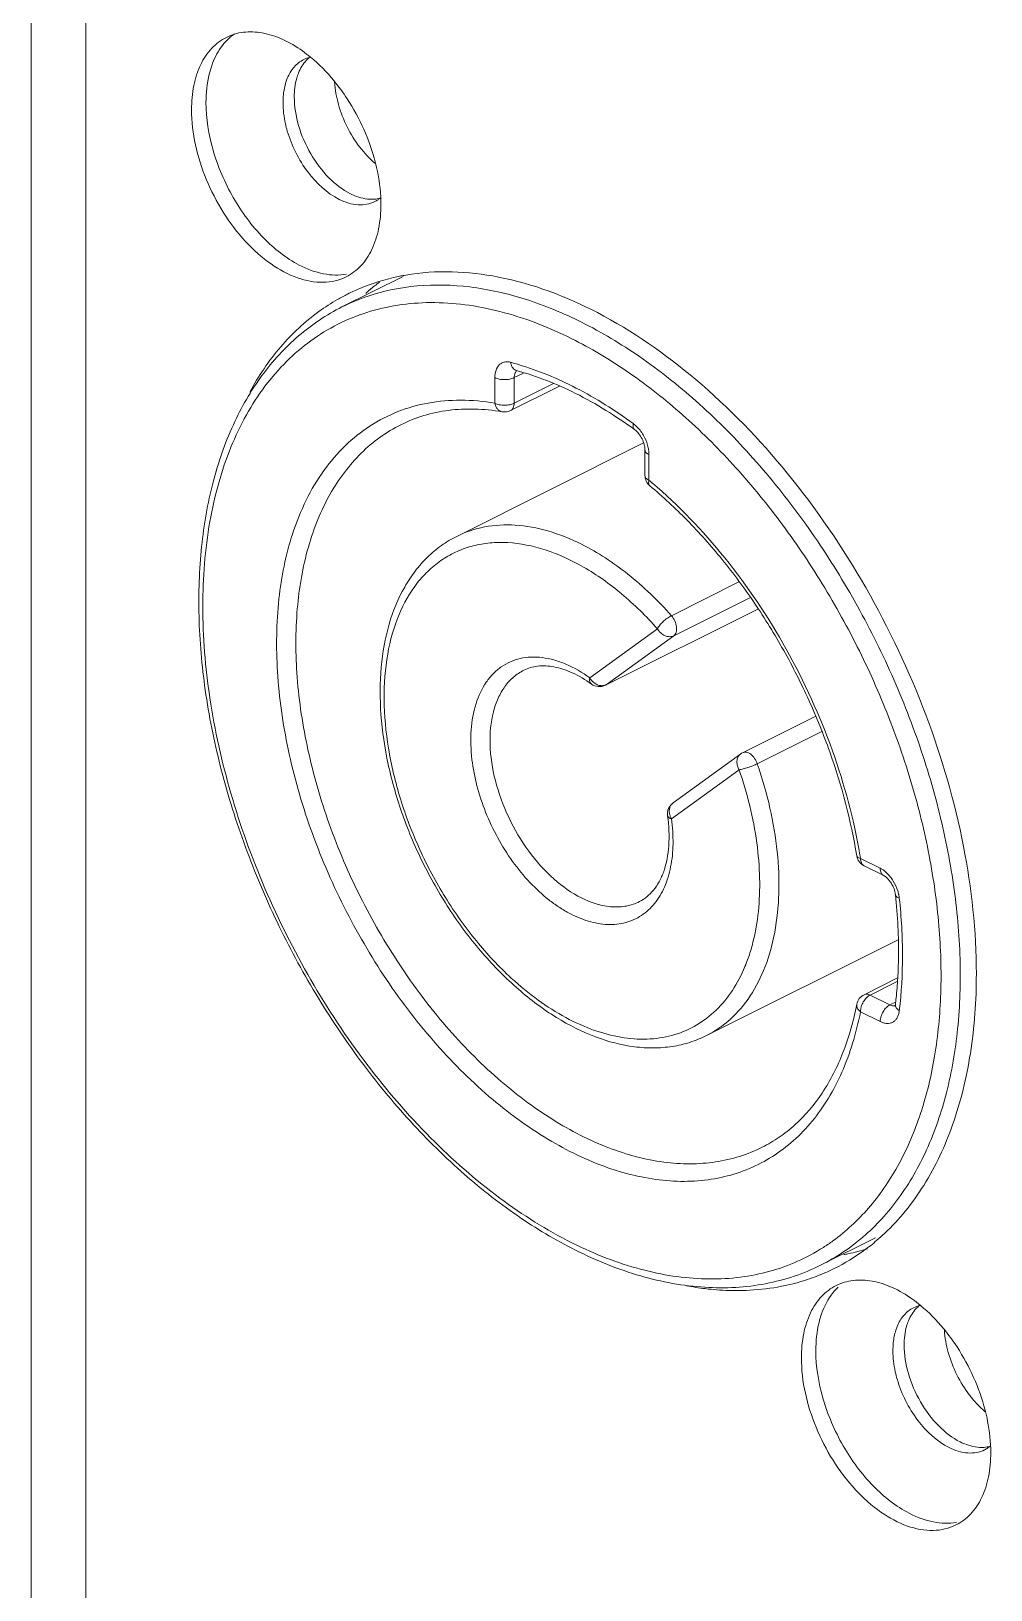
# Model space of a CAD drawing. Header units: millimetres. Extents: x 1177 to 4147, y 93 to 2194.
# Drawn here: x 3197.45 to 3212.25, y 792.68 to 816.72 of the extents above; entities that cross this region are included whole.
import ezdxf

# ---------------------------------------------------------------- set-up
doc = ezdxf.new("R2010")
doc.units = ezdxf.units.MM
doc.header["$LTSCALE"] = 0.1
doc.layers.get('0').update_dxf_attribs({"lineweight": 13})

# ---------------------------------------------------------------- blocks, each defined once
blk = doc.blocks.new('01')
for p, q in [((3496.495, 770.13), (3496.495, 714.465)), ((3497.702, 714.4), (3497.702, 769.769)), ((3504.69, 743.787), (3503.342, 743.113)), ((3506.71, 740.993), (3506.71, 741.556)), ((3507.339, 741.658), (3507.135, 741.556)), ((3507.135, 740.993), (3507.135, 741.556)), ((3507.19, 741.71), (3507.185, 741.711)), ((3508.135, 741.369), (3507.057, 740.83)), ((3508.004, 741.427), (3507.135, 740.993)), ((3506.872, 740.803), (3506.873, 740.803)), ((3509.987, 740.118), (3505.869, 738.059)), ((3510.017, 739.965), (3510.017, 739.402)), ((3510.104, 739.859), (3510.104, 739.296)), ((3510.599, 736.311), (3512.086, 737.054)), ((3510.653, 735.869), (3512.328, 736.707)), ((3512.501, 736.457), (3509.146, 734.779)), ((3512.5, 736.458), (3509.162, 734.789)), ((3508.8, 734.942), (3510.291, 736.022)), ((3509.162, 734.789), (3510.653, 735.869)), ((3509.146, 734.779), (3509.162, 734.789)), ((3513.767, 734.091), (3512.168, 733.292)), ((3513.913, 733.758), (3512.492, 733.047)), ((3512.127, 733.266), (3510.636, 732.186)), ((3512.091, 732.917), (3510.6, 731.837)), ((3514.681, 731.02), (3514.681, 731.02)), ((3514.765, 730.963), (3515.2, 730.745)), ((3514.843, 730.8), (3515.278, 730.583)), ((3515.595, 729.171), (3511.37, 727.058)), ((3514.843, 727.959), (3515.58, 728.328)), ((3514.977, 727.951), (3515.574, 728.249)), ((3514.683, 727.748), (3514.683, 727.748)), ((3515.412, 727.734), (3514.977, 727.951)), ((3515.412, 727.734), (3515.538, 727.797)), ((3515.2, 727.368), (3514.765, 727.585)), ((3512.6, 724.598), (3512.599, 724.598)), ((3515.093, 722.603), (3513.897, 722.004))]:
    blk.add_line(p, q)
for centre, radius, start, end in [((3502.798, 747.962), 0.672, 104.334, 116.4463), ((3503.749, 747.62), 1.705, 174.1601, 180.0597), ((3503.769, 746.024), 0.66, 296.5164, 303.9037), ((3503.763, 746.033), 0.67, 303.9196, 309.1157), ((3507.001, 739.924), 4.69, 127.2022, 130.5519), ((3505.561, 739.092), 4.794, 100.5474, 101.6987), ((3505.57, 739.045), 4.841, 99.7924, 100.548), ((3505.501, 739.332), 4.547, 119.7687, 125.9418), ((3505.482, 739.362), 4.511, 116.558, 119.7585), ((3505.335, 739.126), 4.457, 108.5148, 116.55), ((3507.063, 739.85), 4.787, 130.5461, 131.9341), ((3505.407, 735.759), 6.352, 73.3128, 74.9566), ((3507.265, 741.614), 0.116, 125.8012, 128.0707), ((3506.923, 741.099), 0.3, 260.3736, 296.5697), ((3509.27, 739.901), 0.807, 42.063, 44.3502), ((3503.368, 731.189), 10.54, 49.7449, 50.2742), ((3509.13, 735.133), 0.381, 210.1282, 224.2648), ((3509.078, 734.958), 0.189, 291.2425, 296.5464), ((3512.238, 733.114), 0.189, 125.993, 139.2923), ((3512.303, 733.023), 0.301, 116.5726, 125.9246), ((3502.704, 729), 12.22, 9.2402, 9.5814), ((3514.733, 729.981), 0.893, 12.5933, 17.2534), ((3511.995, 726.209), 4.817, 310.5504, 313.2151), ((3512.499, 730.675), 9.148, 243.4335, 244.2952), ((3511.584, 726.085), 4.384, 302.6095, 305.9258), ((3512.167, 725.992), 4.54, 296.5783, 305.9413), ((3513.517, 726.945), 4.794, 280.5475, 281.6991), ((3513.539, 726.842), 4.689, 281.6875, 287.0922), ((3512.091, 726.096), 4.669, 305.951, 310.5576), ((3512.179, 725.972), 4.517, 293.2645, 296.556), ((3516.233, 720.46), 0.672, 104.334, 116.4463), ((3517.184, 720.118), 1.705, 174.1601, 180.0597), ((3517.204, 718.522), 0.66, 296.5164, 303.9037), ((3517.198, 718.531), 0.67, 303.9196, 309.1157)]:
    blk.add_arc(centre, radius, start, end)
for points, knots in [([(3500.028, 747.459), (3500.028, 747.638), (3500.057, 747.98), (3500.203, 748.447), (3500.447, 748.821), (3500.675, 748.994), (3500.795, 749.054)], [0, 0, 0, 0, 0.289434, 0.549661, 0.782893, 1, 1, 1, 1]), ([(3500.971, 749.129), (3500.858, 749.049), (3500.651, 748.836), (3500.522, 748.571), (3500.472, 748.428)], [0, 0, 0, 0, 0.476728, 1, 1, 1, 1]), ([(3500.795, 749.054), (3500.911, 749.112), (3501.176, 749.19), (3501.605, 749.168), (3502.05, 749.021), (3502.333, 748.853), (3502.472, 748.754)], [0, 0, 0, 0, 0.218537, 0.452393, 0.711656, 1, 1, 1, 1]), ([(3502.472, 748.754), (3502.534, 748.71), (3502.784, 748.516), (3503.007, 748.289), (3503.16, 748.103)], [0, 0, 0, 0, 0.238989, 1, 1, 1, 1]), ([(3500.472, 748.428), (3500.451, 748.367), (3500.374, 748.104), (3500.346, 747.827), (3500.346, 747.618)], [0, 0, 0, 0, 0.235186, 1, 1, 1, 1]), ([(3502.498, 748.564), (3502.419, 748.525), (3502.269, 748.405), (3502.174, 748.241), (3502.138, 748.151)], [0, 0, 0, 0, 0.478312, 1, 1, 1, 1]), ([(3502.626, 748.611), (3502.601, 748.591), (3502.499, 748.496), (3502.425, 748.373), (3502.385, 748.275)], [0, 0, 0, 0, 0.237875, 1, 1, 1, 1]), ([(3502.138, 748.151), (3502.127, 748.124), (3502.085, 748.008), (3502.062, 747.886), (3502.052, 747.793)], [0, 0, 0, 0, 0.237679, 1, 1, 1, 1]), ([(3502.385, 748.275), (3502.369, 748.235), (3502.311, 748.064), (3502.291, 747.88), (3502.291, 747.742)], [0, 0, 0, 0, 0.233286, 1, 1, 1, 1]), ([(3503.16, 748.103), (3503.266, 747.975), (3503.665, 747.43), (3503.948, 746.799), (3504.075, 746.308)], [0, 0, 0, 0, 0.247861, 1, 1, 1, 1]), ([(3504.077, 746.273), (3503.95, 746.381), (3503.715, 746.634), (3503.44, 747.076), (3503.25, 747.562), (3503.188, 747.902), (3503.178, 748.068)], [0, 0, 0, 0, 0.242654, 0.499841, 0.757083, 1, 1, 1, 1]), ([(3502.291, 747.742), (3502.291, 747.53), (3502.364, 747.091), (3502.628, 746.481), (3503.016, 745.958), (3503.352, 745.695), (3503.528, 745.607)], [0, 0, 0, 0, 0.246794, 0.511785, 0.770324, 1, 1, 1, 1]), ([(3503.433, 743.777), (3503.28, 743.7), (3502.911, 743.617), (3502.326, 743.734), (3501.74, 744.056), (3500.984, 744.738), (3500.28, 745.875), (3500.028, 746.938), (3500.028, 747.459)], [0, 0, 0, 0, 0.090715, 0.191731, 0.308086, 0.439288, 0.725544, 1, 1, 1, 1]), ([(3503.441, 743.834), (3503.276, 743.805), (3502.909, 743.819), (3502.259, 744.067), (3501.551, 744.633), (3500.905, 745.51), (3500.467, 746.532), (3500.346, 747.265), (3500.346, 747.618)], [0, 0, 0, 0, 0.093547, 0.199568, 0.384098, 0.59109, 0.802817, 1, 1, 1, 1]), ([(3502.138, 746.99), (3502.122, 747.044), (3502.07, 747.249), (3502.043, 747.461), (3502.043, 747.618)], [0, 0, 0, 0, 0.261171, 1, 1, 1, 1]), ([(3503.281, 745.484), (3503.009, 745.62), (3502.525, 746.079), (3502.232, 746.665), (3502.138, 746.99)], [0, 0, 0, 0, 0.473032, 1, 1, 1, 1]), ([(3504.075, 746.308), (3504.095, 746.229), (3504.165, 745.921), (3504.2, 745.606), (3504.2, 745.373)], [0, 0, 0, 0, 0.26036, 1, 1, 1, 1]), ([(3503.528, 745.607), (3503.572, 745.585), (3503.737, 745.513), (3503.921, 745.478), (3504.052, 745.488)], [0, 0, 0, 0, 0.271907, 1, 1, 1, 1]), ([(3504.063, 745.434), (3503.952, 745.378), (3503.672, 745.332), (3503.41, 745.419), (3503.281, 745.484)], [0, 0, 0, 0, 0.463706, 1, 1, 1, 1]), ([(3504.2, 745.373), (3504.2, 745.194), (3504.171, 744.852), (3504.025, 744.385), (3503.781, 744.01), (3503.554, 743.838), (3503.433, 743.777)], [0, 0, 0, 0, 0.289434, 0.549661, 0.782893, 1, 1, 1, 1]), ([(3504.746, 743.816), (3505.417, 743.932), (3506.908, 743.871), (3509.107, 743.028), (3511.263, 741.525), (3513.253, 739.457), (3514.957, 736.957), (3516.269, 734.182), (3517.104, 731.31), (3517.317, 729.362), (3517.317, 728.422)], [0, 0, 0, 0, 0.093455, 0.199403, 0.319413, 0.451445, 0.591152, 0.73297, 0.871026, 1, 1, 1, 1]), ([(3503.465, 743.398), (3503.553, 743.442), (3503.914, 743.608), (3504.297, 743.726), (3504.589, 743.786)], [0, 0, 0, 0, 0.248609, 1, 1, 1, 1]), ([(3508.62, 742.778), (3508.219, 742.978), (3507.419, 743.31), (3506.193, 743.589), (3505.016, 743.62), (3504.268, 743.469), (3503.919, 743.352)], [0, 0, 0, 0, 0.276825, 0.533409, 0.772698, 1, 1, 1, 1]), ([(3508.407, 742.412), (3508.148, 742.542), (3507.629, 742.771), (3506.838, 743.026), (3506.061, 743.178), (3505.305, 743.227), (3504.578, 743.171), (3503.887, 743.011), (3503.24, 742.747), (3502.643, 742.383), (3502.104, 741.921), (3501.626, 741.369), (3501.216, 740.731), (3500.875, 740.014), (3500.608, 739.225), (3500.345, 738.06), (3500.224, 736.466), (3500.391, 734.449), (3500.858, 732.36), (3501.608, 730.274), (3502.614, 728.271), (3503.837, 726.424), (3505.232, 724.803), (3506.747, 723.468), (3507.851, 722.772), (3508.407, 722.493)], [0, 0, 0, 0, 0.029485, 0.057551, 0.084253, 0.109749, 0.13426, 0.15807, 0.181519, 0.204978, 0.228816, 0.25337, 0.278924, 0.305694, 0.333823, 0.363389, 0.426772, 0.49543, 0.568252, 0.643718, 0.720073, 0.795492, 0.868226, 0.936759, 1, 1, 1, 1]), ([(3503.342, 743.113), (3503.171, 743.027), (3502.838, 742.833), (3502.215, 742.36), (3501.53, 741.609), (3500.899, 740.507), (3500.458, 739.229), (3500.212, 737.804), (3500.161, 736.265), (3500.304, 734.643), (3500.638, 732.975), (3501.154, 731.298), (3501.839, 729.65), (3502.679, 728.068), (3503.654, 726.588), (3504.742, 725.244), (3505.92, 724.066), (3507.16, 723.082), (3508.042, 722.553), (3508.485, 722.331)], [0, 0, 0, 0, 0.023122, 0.046427, 0.094214, 0.144678, 0.198679, 0.25664, 0.318574, 0.384144, 0.452739, 0.523547, 0.595624, 0.667949, 0.73949, 0.809258, 0.87637, 0.94011, 1, 1, 1, 1]), ([(3501.31, 741.236), (3501.502, 741.59), (3501.944, 742.247), (3502.523, 742.789), (3502.832, 743.013)], [0, 0, 0, 0, 0.513684, 1, 1, 1, 1]), ([(3513.897, 722.004), (3514.062, 722.087), (3514.385, 722.275), (3514.833, 722.617), (3515.245, 723.017), (3515.748, 723.636), (3516.27, 724.555), (3516.702, 725.822), (3516.943, 727.242), (3516.989, 728.782), (3516.841, 730.409), (3516.503, 732.085), (3515.981, 733.772), (3515.289, 735.43), (3514.442, 737.022), (3513.461, 738.51), (3512.366, 739.861), (3511.185, 741.042), (3509.943, 742.027), (3509.062, 742.556), (3508.62, 742.778)], [0, 0, 0, 0, 0.022376, 0.044969, 0.067985, 0.09161, 0.141221, 0.194759, 0.252597, 0.314674, 0.380578, 0.449636, 0.520985, 0.593636, 0.666532, 0.738607, 0.808833, 0.876282, 0.940184, 1, 1, 1, 1]), ([(3514.157, 722.535), (3514.443, 722.743), (3514.982, 723.242), (3515.624, 724.177), (3516.106, 725.287), (3516.42, 726.548), (3516.56, 727.932), (3516.526, 729.411), (3516.318, 730.954), (3515.941, 732.528), (3515.403, 734.101), (3514.716, 735.639), (3513.894, 737.108), (3512.955, 738.478), (3511.919, 739.72), (3510.807, 740.806), (3509.643, 741.715), (3508.821, 742.205), (3508.407, 742.412)], [0, 0, 0, 0, 0.045228, 0.092895, 0.14399, 0.199053, 0.258211, 0.321246, 0.387675, 0.456809, 0.527818, 0.599778, 0.671723, 0.742683, 0.81174, 0.878065, 0.940979, 1, 1, 1, 1]), ([(3506.71, 741.556), (3506.71, 741.611), (3506.723, 741.714), (3506.786, 741.825), (3506.858, 741.879), (3506.942, 741.91), (3507.012, 741.905), (3507.056, 741.894)], [0, 0, 0, 0, 0.29069, 0.535413, 0.647933, 0.759776, 1, 1, 1, 1]), ([(3507.056, 741.894), (3507.059, 741.871), (3507.07, 741.829), (3507.099, 741.773), (3507.139, 741.731), (3507.173, 741.714), (3507.19, 741.71)], [0, 0, 0, 0, 0.28283, 0.541683, 0.777794, 1, 1, 1, 1]), ([(3507.231, 741.844), (3507.668, 741.713), (3508.551, 741.344), (3509.359, 740.835), (3509.759, 740.542)], [0, 0, 0, 0, 0.478901, 1, 1, 1, 1]), ([(3506.71, 741.556), (3506.741, 741.54), (3506.811, 741.519), (3506.922, 741.508), (3507.034, 741.519), (3507.104, 741.54), (3507.135, 741.556)], [0, 0, 0, 0, 0.235399, 0.5, 0.764601, 1, 1, 1, 1]), ([(3507.135, 741.556), (3507.135, 741.563), (3507.136, 741.591), (3507.141, 741.618), (3507.147, 741.638)], [0, 0, 0, 0, 0.26501, 1, 1, 1, 1]), ([(3507.147, 741.638), (3507.15, 741.645), (3507.16, 741.67), (3507.177, 741.693), (3507.193, 741.706)], [0, 0, 0, 0, 0.269367, 1, 1, 1, 1]), ([(3509.794, 740.406), (3509.381, 740.708), (3508.551, 741.227), (3507.638, 741.59), (3507.19, 741.71)], [0, 0, 0, 0, 0.524804, 1, 1, 1, 1]), ([(3502.252, 738.11), (3502.336, 738.366), (3502.53, 738.853), (3502.92, 739.512), (3503.394, 740.068), (3503.946, 740.51), (3504.567, 740.829), (3505.246, 741.02), (3505.97, 741.08), (3506.462, 741.035), (3506.71, 740.993)], [0, 0, 0, 0, 0.138078, 0.26815, 0.391743, 0.511043, 0.62874, 0.747716, 0.870743, 1, 1, 1, 1]), ([(3506.872, 740.803), (3506.672, 740.837), (3506.277, 740.877), (3505.694, 740.851), (3505.144, 740.736), (3504.802, 740.6), (3504.64, 740.519)], [0, 0, 0, 0, 0.266614, 0.519668, 0.762508, 1, 1, 1, 1]), ([(3506.71, 740.993), (3506.741, 740.977), (3506.811, 740.956), (3506.922, 740.945), (3507.034, 740.956), (3507.104, 740.977), (3507.135, 740.993)], [0, 0, 0, 0, 0.235402, 0.500006, 0.764611, 1, 1, 1, 1]), ([(3506.71, 740.993), (3506.715, 740.968), (3506.729, 740.923), (3506.766, 740.864), (3506.814, 740.821), (3506.853, 740.806), (3506.872, 740.803)], [0, 0, 0, 0, 0.280952, 0.539653, 0.776624, 1, 1, 1, 1]), ([(3507.057, 740.83), (3507.069, 740.837), (3507.092, 740.854), (3507.117, 740.892), (3507.132, 740.94), (3507.135, 740.974), (3507.135, 740.993)], [0, 0, 0, 0, 0.217118, 0.45032, 0.710463, 1, 1, 1, 1]), ([(3512.599, 724.598), (3512.439, 724.518), (3512.103, 724.383), (3511.568, 724.261), (3511.004, 724.22), (3510.419, 724.26), (3509.817, 724.38), (3508.981, 724.652), (3507.927, 725.195), (3506.724, 726.106), (3505.593, 727.258), (3504.578, 728.608), (3503.713, 730.107), (3503.033, 731.697), (3502.563, 733.32), (3502.32, 734.916), (3502.313, 736.424), (3502.511, 737.593), (3502.796, 738.425), (3503.061, 738.979), (3503.38, 739.471), (3503.751, 739.897), (3504.17, 740.252), (3504.48, 740.439), (3504.639, 740.519)], [0, 0, 0, 0, 0.023456, 0.047282, 0.071817, 0.097347, 0.124087, 0.152185, 0.212632, 0.278699, 0.349562, 0.423886, 0.500017, 0.576147, 0.650468, 0.721326, 0.787386, 0.847827, 0.875922, 0.90266, 0.928186, 0.952719, 0.976544, 1, 1, 1, 1]), ([(3509.759, 740.542), (3509.757, 740.527), (3509.754, 740.5), (3509.758, 740.461), (3509.771, 740.428), (3509.786, 740.412), (3509.794, 740.406)], [0, 0, 0, 0, 0.301091, 0.564025, 0.792426, 1, 1, 1, 1]), ([(3509.759, 740.542), (3509.767, 740.536), (3509.797, 740.513), (3509.826, 740.486), (3509.847, 740.465)], [0, 0, 0, 0, 0.242214, 1, 1, 1, 1]), ([(3509.794, 740.406), (3509.825, 740.383), (3509.885, 740.322), (3509.956, 740.212), (3510.003, 740.088), (3510.017, 740.003), (3510.017, 739.965)], [0, 0, 0, 0, 0.225598, 0.498032, 0.77139, 1, 1, 1, 1]), ([(3509.869, 740.442), (3509.924, 740.381), (3510.016, 740.243), (3510.072, 740.088), (3510.089, 740.007)], [0, 0, 0, 0, 0.499513, 1, 1, 1, 1]), ([(3510.104, 739.859), (3510.091, 739.865), (3510.068, 739.879), (3510.039, 739.905), (3510.021, 739.934), (3510.017, 739.955), (3510.017, 739.965)], [0, 0, 0, 0, 0.302291, 0.565549, 0.793458, 1, 1, 1, 1]), ([(3510.089, 740.007), (3510.091, 739.995), (3510.1, 739.946), (3510.104, 739.896), (3510.104, 739.859)], [0, 0, 0, 0, 0.258721, 1, 1, 1, 1]), ([(3510.017, 739.402), (3510.017, 739.358), (3510.036, 739.27), (3510.091, 739.199), (3510.125, 739.171)], [0, 0, 0, 0, 0.499971, 1, 1, 1, 1]), ([(3510.104, 739.296), (3510.091, 739.302), (3510.068, 739.316), (3510.039, 739.342), (3510.021, 739.371), (3510.017, 739.392), (3510.017, 739.402)], [0, 0, 0, 0, 0.302287, 0.565552, 0.793459, 1, 1, 1, 1]), ([(3510.104, 739.296), (3510.101, 739.282), (3510.097, 739.257), (3510.097, 739.222), (3510.106, 739.192), (3510.118, 739.177), (3510.125, 739.171)], [0, 0, 0, 0, 0.307996, 0.572856, 0.798445, 1, 1, 1, 1]), ([(3514.681, 731.02), (3514.554, 731.799), (3514.246, 732.964), (3513.642, 734.455), (3513.089, 735.55), (3512.45, 736.588), (3511.739, 737.55), (3510.968, 738.417), (3510.41, 738.934), (3510.125, 739.171)], [0, 0, 0, 0, 0.248671, 0.377219, 0.506473, 0.634864, 0.760853, 0.883008, 1, 1, 1, 1]), ([(3510.179, 739.233), (3510.762, 738.739), (3511.857, 737.593), (3513.192, 735.595), (3514.2, 733.383), (3514.621, 731.816), (3514.753, 731.034)], [0, 0, 0, 0, 0.239951, 0.493933, 0.751073, 1, 1, 1, 1]), ([(3514.765, 727.585), (3514.719, 727.35), (3514.608, 726.897), (3514.372, 726.255), (3514.074, 725.677), (3513.716, 725.169), (3513.301, 724.735), (3512.835, 724.382), (3512.321, 724.114), (3511.767, 723.934), (3511.178, 723.843), (3510.561, 723.843), (3509.923, 723.932), (3509.031, 724.175), (3507.899, 724.709), (3506.602, 725.644), (3505.38, 726.853), (3504.281, 728.286), (3503.349, 729.887), (3502.62, 731.59), (3502.124, 733.329), (3501.881, 735.034), (3501.902, 736.638), (3502.102, 737.647), (3502.252, 738.11)], [0, 0, 0, 0, 0.029351, 0.057236, 0.083727, 0.109012, 0.133348, 0.157059, 0.180528, 0.204155, 0.228328, 0.253389, 0.279609, 0.307182, 0.366691, 0.432114, 0.502667, 0.576962, 0.653238, 0.729548, 0.803945, 0.874656, 0.940277, 1, 1, 1, 1]), ([(3505.869, 738.059), (3505.751, 738), (3505.524, 737.863), (3505.216, 737.604), (3504.945, 737.295), (3504.63, 736.816), (3504.343, 736.108), (3504.176, 735.153), (3504.176, 734.109), (3504.34, 733.012), (3504.661, 731.9), (3505.126, 730.812), (3505.718, 729.787), (3506.415, 728.863), (3507.194, 728.074), (3508.029, 727.447), (3508.893, 727.008), (3509.632, 726.813), (3510.204, 726.777), (3510.613, 726.809), (3511.005, 726.899), (3511.252, 726.999), (3511.37, 727.058)], [0, 0, 0, 0, 0.024769, 0.049791, 0.075349, 0.101671, 0.157241, 0.217614, 0.282932, 0.352597, 0.425457, 0.500003, 0.574548, 0.647408, 0.717072, 0.782389, 0.842761, 0.89833, 0.924651, 0.950209, 0.975232, 1, 1, 1, 1]), ([(3505.869, 738.059), (3506.062, 738.156), (3506.488, 738.298), (3507.179, 738.332), (3507.907, 738.195), (3508.382, 738.003), (3508.62, 737.885)], [0, 0, 0, 0, 0.227111, 0.464673, 0.720775, 1, 1, 1, 1]), ([(3510.291, 736.022), (3510.046, 736.297), (3509.539, 736.797), (3508.706, 737.392), (3507.857, 737.785), (3507.144, 737.932), (3506.607, 737.924), (3506.231, 737.86), (3505.878, 737.738), (3505.552, 737.559), (3505.257, 737.325), (3504.903, 736.938), (3504.554, 736.319), (3504.313, 735.439), (3504.243, 734.441), (3504.344, 733.364), (3504.611, 732.252), (3505.034, 731.147), (3505.595, 730.096), (3506.271, 729.142), (3506.796, 728.579), (3507.072, 728.326)], [0, 0, 0, 0, 0.069911, 0.134662, 0.193491, 0.246517, 0.271278, 0.295183, 0.318583, 0.341872, 0.365455, 0.38971, 0.441327, 0.498516, 0.5617, 0.630321, 0.703134, 0.778446, 0.854327, 0.928795, 1, 1, 1, 1]), ([(3508.62, 737.885), (3508.981, 737.704), (3509.693, 737.234), (3510.305, 736.642), (3510.599, 736.311)], [0, 0, 0, 0, 0.477032, 1, 1, 1, 1]), ([(3510.599, 736.311), (3510.568, 736.296), (3510.506, 736.256), (3510.42, 736.185), (3510.346, 736.106), (3510.305, 736.05), (3510.291, 736.022)], [0, 0, 0, 0, 0.243152, 0.515259, 0.779331, 1, 1, 1, 1]), ([(3510.291, 736.022), (3510.31, 735.988), (3510.359, 735.927), (3510.453, 735.865), (3510.557, 735.841), (3510.624, 735.855), (3510.653, 735.869)], [0, 0, 0, 0, 0.27324, 0.536166, 0.778222, 1, 1, 1, 1]), ([(3510.599, 736.311), (3510.63, 736.276), (3510.68, 736.198), (3510.713, 736.089), (3510.716, 736.004), (3510.707, 735.948), (3510.687, 735.902), (3510.665, 735.878), (3510.653, 735.869)], [0, 0, 0, 0, 0.284603, 0.56433, 0.691586, 0.806207, 0.908109, 1, 1, 1, 1]), ([(3506.206, 733.138), (3506.18, 733.355), (3506.165, 733.773), (3506.265, 734.358), (3506.455, 734.776), (3506.666, 735.035), (3506.846, 735.188), (3507.049, 735.302), (3507.271, 735.375), (3507.509, 735.405), (3507.759, 735.393), (3508.017, 735.34), (3508.378, 735.211), (3508.636, 735.06), (3508.8, 734.942)], [0, 0, 0, 0, 0.151186, 0.287188, 0.407833, 0.463632, 0.517402, 0.570262, 0.623437, 0.678114, 0.735307, 0.795761, 0.859971, 1, 1, 1, 1]), ([(3507.345, 735.108), (3507.265, 735.068), (3507.111, 734.965), (3506.921, 734.754), (3506.772, 734.492), (3506.628, 734.068), (3506.576, 733.446), (3506.699, 732.655), (3506.991, 731.855), (3507.428, 731.118), (3507.969, 730.508), (3508.399, 730.201), (3508.62, 730.091)], [0, 0, 0, 0, 0.044947, 0.091579, 0.141261, 0.194875, 0.314673, 0.449627, 0.593668, 0.738685, 0.876361, 1, 1, 1, 1]), ([(3508.837, 734.804), (3508.704, 734.899), (3508.5, 735.023), (3508.216, 735.134), (3507.963, 735.201), (3507.716, 735.215), (3507.493, 735.171), (3507.393, 735.132), (3507.346, 735.108)], [0, 0, 0, 0, 0.307088, 0.445471, 0.573344, 0.799352, 0.901489, 1, 1, 1, 1]), ([(3508.837, 734.804), (3508.829, 734.81), (3508.813, 734.827), (3508.8, 734.859), (3508.795, 734.899), (3508.798, 734.927), (3508.8, 734.942)], [0, 0, 0, 0, 0.208218, 0.436931, 0.699659, 1, 1, 1, 1]), ([(3509.146, 734.779), (3509.098, 734.755), (3508.987, 734.733), (3508.881, 734.773), (3508.837, 734.804)], [0, 0, 0, 0, 0.500001, 1, 1, 1, 1]), ([(3508.929, 734.81), (3508.922, 734.814), (3508.896, 734.83), (3508.873, 734.85), (3508.857, 734.867)], [0, 0, 0, 0, 0.246235, 1, 1, 1, 1]), ([(3509.089, 734.769), (3509.062, 734.767), (3509.006, 734.772), (3508.954, 734.795), (3508.929, 734.81)], [0, 0, 0, 0, 0.481574, 1, 1, 1, 1]), ([(3509.146, 734.782), (3509.142, 734.78), (3509.123, 734.774), (3509.104, 734.77), (3509.089, 734.769)], [0, 0, 0, 0, 0.246334, 1, 1, 1, 1]), ([(3512.094, 733.237), (3512.078, 733.217), (3512.051, 733.17), (3512.039, 733.088), (3512.051, 733), (3512.075, 732.944), (3512.091, 732.917)], [0, 0, 0, 0, 0.225478, 0.467246, 0.727039, 1, 1, 1, 1]), ([(3512.492, 733.047), (3512.477, 733.089), (3512.438, 733.166), (3512.367, 733.245), (3512.302, 733.286), (3512.255, 733.303), (3512.209, 733.306), (3512.181, 733.298), (3512.168, 733.292)], [0, 0, 0, 0, 0.296531, 0.574376, 0.69779, 0.808368, 0.907635, 1, 1, 1, 1]), ([(3510.6, 731.837), (3510.625, 731.654), (3510.649, 731.297), (3510.601, 730.787), (3510.467, 730.337), (3510.25, 729.966), (3509.954, 729.69), (3509.592, 729.528), (3509.185, 729.488), (3508.834, 729.552), (3508.549, 729.655), (3508.329, 729.761), (3508.109, 729.894), (3507.816, 730.107), (3507.465, 730.433), (3507.087, 730.893), (3506.761, 731.413), (3506.497, 731.972), (3506.305, 732.55), (3506.229, 732.944), (3506.206, 733.138)], [0, 0, 0, 0, 0.06814, 0.130888, 0.187814, 0.239419, 0.287301, 0.33407, 0.382681, 0.435527, 0.464034, 0.493999, 0.525418, 0.558239, 0.6276, 0.700937, 0.776657, 0.852958, 0.927987, 1, 1, 1, 1]), ([(3507.072, 728.326), (3507.26, 728.153), (3507.643, 727.837), (3508.252, 727.449), (3508.865, 727.17), (3509.47, 727.006), (3510.056, 726.961), (3510.608, 727.04), (3511.112, 727.242), (3511.555, 727.562), (3511.924, 727.991), (3512.16, 728.421), (3512.309, 728.804), (3512.434, 729.229), (3512.532, 729.805), (3512.557, 730.541), (3512.469, 731.598), (3512.271, 732.394), (3512.091, 732.917)], [0, 0, 0, 0, 0.072135, 0.139936, 0.203092, 0.26167, 0.316201, 0.367733, 0.417781, 0.468128, 0.520498, 0.576267, 0.60575, 0.636367, 0.701062, 0.770339, 0.843771, 1, 1, 1, 1]), ([(3512.492, 733.047), (3512.602, 732.727), (3512.786, 732.089), (3512.948, 731.13), (3512.987, 730.21), (3512.902, 729.356), (3512.695, 728.59), (3512.368, 727.933), (3511.927, 727.407), (3511.562, 727.154), (3511.37, 727.058)], [0, 0, 0, 0, 0.153922, 0.301784, 0.441434, 0.571354, 0.690912, 0.800648, 0.902534, 1, 1, 1, 1]), ([(3512.492, 733.047), (3512.46, 733.032), (3512.393, 733.002), (3512.288, 732.965), (3512.186, 732.935), (3512.12, 732.921), (3512.091, 732.917)], [0, 0, 0, 0, 0.247358, 0.523338, 0.787122, 1, 1, 1, 1]), ([(3509.895, 730.01), (3509.954, 730.039), (3510.066, 730.113), (3510.213, 730.262), (3510.339, 730.453), (3510.477, 730.774), (3510.565, 731.268), (3510.545, 731.683), (3510.515, 731.903)], [0, 0, 0, 0, 0.092241, 0.189669, 0.296068, 0.413835, 0.685002, 1, 1, 1, 1]), ([(3510.636, 732.186), (3510.593, 732.155), (3510.522, 732.067), (3510.508, 731.956), (3510.515, 731.903)], [0, 0, 0, 0, 0.499962, 1, 1, 1, 1]), ([(3510.515, 731.903), (3510.516, 731.896), (3510.524, 731.876), (3510.555, 731.852), (3510.583, 731.842), (3510.6, 731.837)], [0, 0, 0, 0, 0.189725, 0.536894, 1, 1, 1, 1]), ([(3510.564, 731.922), (3510.557, 731.948), (3510.549, 731.999), (3510.557, 732.074), (3510.586, 732.139), (3510.618, 732.173), (3510.636, 732.186)], [0, 0, 0, 0, 0.273255, 0.529702, 0.769821, 1, 1, 1, 1]), ([(3510.6, 731.837), (3510.596, 731.844), (3510.581, 731.871), (3510.57, 731.9), (3510.564, 731.922)], [0, 0, 0, 0, 0.252477, 1, 1, 1, 1]), ([(3514.843, 730.8), (3514.801, 730.821), (3514.726, 730.884), (3514.689, 730.974), (3514.681, 731.02)], [0, 0, 0, 0, 0.500043, 1, 1, 1, 1]), ([(3514.765, 730.963), (3514.754, 730.965), (3514.733, 730.971), (3514.707, 730.984), (3514.688, 731), (3514.682, 731.014), (3514.681, 731.02)], [0, 0, 0, 0, 0.326834, 0.597553, 0.815713, 1, 1, 1, 1]), ([(3514.765, 730.963), (3514.765, 730.944), (3514.768, 730.91), (3514.783, 730.862), (3514.808, 730.824), (3514.831, 730.806), (3514.843, 730.8)], [0, 0, 0, 0, 0.289559, 0.54964, 0.782835, 1, 1, 1, 1]), ([(3515.2, 730.745), (3515.2, 730.727), (3515.203, 730.692), (3515.217, 730.645), (3515.242, 730.607), (3515.265, 730.589), (3515.278, 730.583)], [0, 0, 0, 0, 0.28956, 0.549639, 0.782834, 1, 1, 1, 1]), ([(3515.2, 730.745), (3515.212, 730.739), (3515.263, 730.711), (3515.309, 730.675), (3515.341, 730.645)], [0, 0, 0, 0, 0.236185, 1, 1, 1, 1]), ([(3515.534, 730.162), (3515.529, 730.206), (3515.506, 730.297), (3515.444, 730.421), (3515.375, 730.51), (3515.317, 730.56), (3515.29, 730.577), (3515.278, 730.583)], [0, 0, 0, 0, 0.261385, 0.548682, 0.813084, 0.919878, 1, 1, 1, 1]), ([(3515.341, 730.645), (3515.398, 730.592), (3515.497, 730.467), (3515.563, 730.322), (3515.586, 730.246)], [0, 0, 0, 0, 0.491037, 1, 1, 1, 1]), ([(3515.586, 728.324), (3515.594, 728.473), (3515.616, 729.085), (3515.584, 729.7), (3515.534, 730.162)], [0, 0, 0, 0, 0.241864, 1, 1, 1, 1]), ([(3515.62, 730.088), (3515.608, 730.092), (3515.586, 730.1), (3515.559, 730.118), (3515.54, 730.138), (3515.534, 730.154), (3515.534, 730.162)], [0, 0, 0, 0, 0.316635, 0.584057, 0.806178, 1, 1, 1, 1]), ([(3515.605, 730.175), (3515.607, 730.168), (3515.613, 730.139), (3515.617, 730.11), (3515.62, 730.088)], [0, 0, 0, 0, 0.254553, 1, 1, 1, 1]), ([(3508.62, 730.091), (3508.73, 730.035), (3508.95, 729.947), (3509.287, 729.883), (3509.607, 729.899), (3509.805, 729.965), (3509.894, 730.01)], [0, 0, 0, 0, 0.279174, 0.535349, 0.77288, 1, 1, 1, 1]), ([(3515.62, 730.088), (3515.666, 729.664), (3515.714, 728.835), (3515.668, 728.005), (3515.62, 727.605)], [0, 0, 0, 0, 0.514228, 1, 1, 1, 1]), ([(3517.317, 728.422), (3517.317, 727.835), (3517.239, 726.706), (3516.859, 725.122), (3516.227, 723.761), (3515.625, 723.01), (3515.293, 722.698)], [0, 0, 0, 0, 0.282707, 0.542767, 0.7804, 1, 1, 1, 1]), ([(3515.534, 727.747), (3515.54, 727.795), (3515.562, 727.987), (3515.577, 728.179), (3515.586, 728.324)], [0, 0, 0, 0, 0.246732, 1, 1, 1, 1]), ([(3512.599, 724.598), (3512.728, 724.662), (3512.981, 724.811), (3513.451, 725.184), (3513.966, 725.794), (3514.423, 726.704), (3514.612, 727.386), (3514.683, 727.748)], [0, 0, 0, 0, 0.111168, 0.223943, 0.45968, 0.716798, 1, 1, 1, 1]), ([(3514.765, 727.585), (3514.75, 727.596), (3514.724, 727.62), (3514.695, 727.661), (3514.68, 727.705), (3514.68, 727.734), (3514.683, 727.748)], [0, 0, 0, 0, 0.288957, 0.548926, 0.782392, 1, 1, 1, 1]), ([(3514.843, 727.959), (3514.802, 727.939), (3514.729, 727.879), (3514.691, 727.793), (3514.683, 727.748)], [0, 0, 0, 0, 0.500059, 1, 1, 1, 1]), ([(3514.765, 727.585), (3514.765, 727.621), (3514.777, 727.697), (3514.823, 727.801), (3514.889, 727.891), (3514.947, 727.936), (3514.977, 727.951)], [0, 0, 0, 0, 0.246832, 0.5118, 0.770317, 1, 1, 1, 1]), ([(3514.977, 727.951), (3514.955, 727.962), (3514.91, 727.977), (3514.862, 727.969), (3514.843, 727.959)], [0, 0, 0, 0, 0.536299, 1, 1, 1, 1]), ([(3515.534, 727.747), (3515.533, 727.737), (3515.53, 727.724), (3515.526, 727.711), (3515.524, 727.708)], [0, 0, 0, 0, 0.742375, 1, 1, 1, 1]), ([(3515.62, 727.605), (3515.606, 727.614), (3515.58, 727.635), (3515.551, 727.67), (3515.534, 727.708), (3515.533, 727.735), (3515.534, 727.747)], [0, 0, 0, 0, 0.292714, 0.553516, 0.785386, 1, 1, 1, 1]), ([(3515.2, 727.368), (3515.2, 727.404), (3515.212, 727.479), (3515.257, 727.584), (3515.324, 727.673), (3515.382, 727.719), (3515.412, 727.734)], [0, 0, 0, 0, 0.246823, 0.511783, 0.770296, 1, 1, 1, 1]), ([(3515.62, 727.605), (3515.616, 727.577), (3515.606, 727.525), (3515.576, 727.453), (3515.534, 727.395), (3515.48, 727.353), (3515.416, 727.329), (3515.346, 727.323), (3515.272, 727.336), (3515.224, 727.356), (3515.2, 727.368)], [0, 0, 0, 0, 0.142508, 0.272893, 0.392714, 0.506039, 0.618349, 0.735387, 0.861849, 1, 1, 1, 1]), ([(3515.486, 727.713), (3515.48, 727.713), (3515.454, 727.716), (3515.429, 727.725), (3515.412, 727.734)], [0, 0, 0, 0, 0.234722, 1, 1, 1, 1]), ([(3515.53, 727.718), (3515.526, 727.717), (3515.512, 727.714), (3515.497, 727.712), (3515.486, 727.713)], [0, 0, 0, 0, 0.244065, 1, 1, 1, 1]), ([(3508.485, 722.331), (3508.947, 722.1), (3509.874, 721.726), (3511.084, 721.501), (3512.011, 721.496), (3512.672, 721.577), (3513.305, 721.742), (3513.705, 721.908), (3513.897, 722.004)], [0, 0, 0, 0, 0.275625, 0.530509, 0.651712, 0.769686, 0.885413, 1, 1, 1, 1]), ([(3508.531, 722.433), (3509.005, 722.204), (3509.953, 721.844), (3511.187, 721.667), (3512.115, 721.719), (3512.768, 721.849), (3513.384, 722.07), (3513.766, 722.276), (3513.947, 722.392)], [0, 0, 0, 0, 0.279284, 0.534013, 0.654223, 0.770991, 0.88573, 1, 1, 1, 1]), ([(3513.963, 721.822), (3513.823, 721.762), (3513.243, 721.547), (3512.621, 721.451), (3512.155, 721.441)], [0, 0, 0, 0, 0.245549, 1, 1, 1, 1]), ([(3514.23, 721.552), (3514.346, 721.61), (3514.611, 721.687), (3515.04, 721.666), (3515.485, 721.519), (3515.768, 721.351), (3515.907, 721.251)], [0, 0, 0, 0, 0.218537, 0.452393, 0.711656, 1, 1, 1, 1]), ([(3511.475, 721.468), (3511.43, 721.472), (3511.248, 721.492), (3511.066, 721.521), (3510.931, 721.546)], [0, 0, 0, 0, 0.247056, 1, 1, 1, 1]), ([(3512.155, 721.441), (3512.099, 721.44), (3511.872, 721.439), (3511.645, 721.451), (3511.475, 721.468)], [0, 0, 0, 0, 0.246663, 1, 1, 1, 1]), ([(3513.463, 719.957), (3513.463, 720.136), (3513.492, 720.477), (3513.638, 720.945), (3513.882, 721.319), (3514.11, 721.492), (3514.23, 721.552)], [0, 0, 0, 0, 0.289434, 0.549661, 0.782893, 1, 1, 1, 1]), ([(3514.272, 721.516), (3514.232, 721.478), (3514.075, 721.306), (3513.965, 721.093), (3513.907, 720.926)], [0, 0, 0, 0, 0.23677, 1, 1, 1, 1]), ([(3515.907, 721.251), (3515.969, 721.208), (3516.219, 721.014), (3516.442, 720.787), (3516.595, 720.601)], [0, 0, 0, 0, 0.238989, 1, 1, 1, 1]), ([(3513.907, 720.926), (3513.886, 720.865), (3513.809, 720.601), (3513.781, 720.325), (3513.781, 720.116)], [0, 0, 0, 0, 0.235186, 1, 1, 1, 1]), ([(3515.933, 721.062), (3515.854, 721.023), (3515.704, 720.903), (3515.609, 720.739), (3515.573, 720.649)], [0, 0, 0, 0, 0.478312, 1, 1, 1, 1]), ([(3516.061, 721.109), (3516.036, 721.089), (3515.934, 720.994), (3515.86, 720.871), (3515.82, 720.772)], [0, 0, 0, 0, 0.237875, 1, 1, 1, 1]), ([(3515.573, 720.649), (3515.562, 720.622), (3515.52, 720.506), (3515.497, 720.384), (3515.487, 720.291)], [0, 0, 0, 0, 0.237679, 1, 1, 1, 1]), ([(3515.82, 720.772), (3515.804, 720.733), (3515.746, 720.561), (3515.726, 720.378), (3515.726, 720.24)], [0, 0, 0, 0, 0.233286, 1, 1, 1, 1]), ([(3516.595, 720.601), (3516.702, 720.472), (3517.1, 719.928), (3517.383, 719.297), (3517.51, 718.806)], [0, 0, 0, 0, 0.247861, 1, 1, 1, 1]), ([(3517.512, 718.771), (3517.385, 718.879), (3517.15, 719.131), (3516.875, 719.574), (3516.685, 720.06), (3516.623, 720.399), (3516.613, 720.565)], [0, 0, 0, 0, 0.242654, 0.499841, 0.757083, 1, 1, 1, 1]), ([(3515.726, 720.24), (3515.726, 720.028), (3515.799, 719.589), (3516.063, 718.978), (3516.451, 718.456), (3516.787, 718.193), (3516.963, 718.105)], [0, 0, 0, 0, 0.246794, 0.511785, 0.770324, 1, 1, 1, 1]), ([(3516.868, 716.275), (3516.715, 716.198), (3516.346, 716.115), (3515.761, 716.232), (3515.175, 716.553), (3514.419, 717.236), (3513.715, 718.373), (3513.463, 719.436), (3513.463, 719.957)], [0, 0, 0, 0, 0.090715, 0.191731, 0.308086, 0.439288, 0.725544, 1, 1, 1, 1]), ([(3516.876, 716.332), (3516.711, 716.303), (3516.344, 716.317), (3515.694, 716.565), (3514.986, 717.131), (3514.34, 718.008), (3513.902, 719.03), (3513.781, 719.763), (3513.781, 720.116)], [0, 0, 0, 0, 0.093547, 0.199568, 0.384098, 0.59109, 0.802817, 1, 1, 1, 1]), ([(3515.573, 719.488), (3515.557, 719.541), (3515.505, 719.747), (3515.478, 719.959), (3515.478, 720.116)], [0, 0, 0, 0, 0.261171, 1, 1, 1, 1]), ([(3516.716, 717.981), (3516.444, 718.117), (3515.96, 718.577), (3515.667, 719.163), (3515.573, 719.488)], [0, 0, 0, 0, 0.473032, 1, 1, 1, 1]), ([(3517.51, 718.806), (3517.53, 718.726), (3517.6, 718.419), (3517.635, 718.104), (3517.635, 717.871)], [0, 0, 0, 0, 0.26036, 1, 1, 1, 1]), ([(3517.499, 717.932), (3517.387, 717.876), (3517.107, 717.829), (3516.845, 717.917), (3516.716, 717.981)], [0, 0, 0, 0, 0.463706, 1, 1, 1, 1]), ([(3517.635, 717.871), (3517.635, 717.691), (3517.606, 717.35), (3517.46, 716.883), (3517.216, 716.508), (3516.989, 716.335), (3516.868, 716.275)], [0, 0, 0, 0, 0.289434, 0.549661, 0.782893, 1, 1, 1, 1]), ([(3516.963, 718.105), (3517.007, 718.083), (3517.172, 718.011), (3517.356, 717.976), (3517.487, 717.986)], [0, 0, 0, 0, 0.271907, 1, 1, 1, 1])]:
    blk.add_open_spline(points, degree=3, knots=knots)
for points in [[(3504.052, 745.488), (3504.097, 745.491), (3504.142, 745.499), (3504.186, 745.511)], [(3517.487, 717.986), (3517.532, 717.989), (3517.577, 717.997), (3517.621, 718.008)]]:
    blk.add_open_spline(points, degree=3)

msp = doc.modelspace()

# ---------------------------------------------------------------- block references
at = {"xscale": 0.7, "yscale": 0.7, "zscale": 0.7}
msp.add_blockref('01', (749.903, 292.29), dxfattribs=at)

doc.saveas('drawing.dxf')
